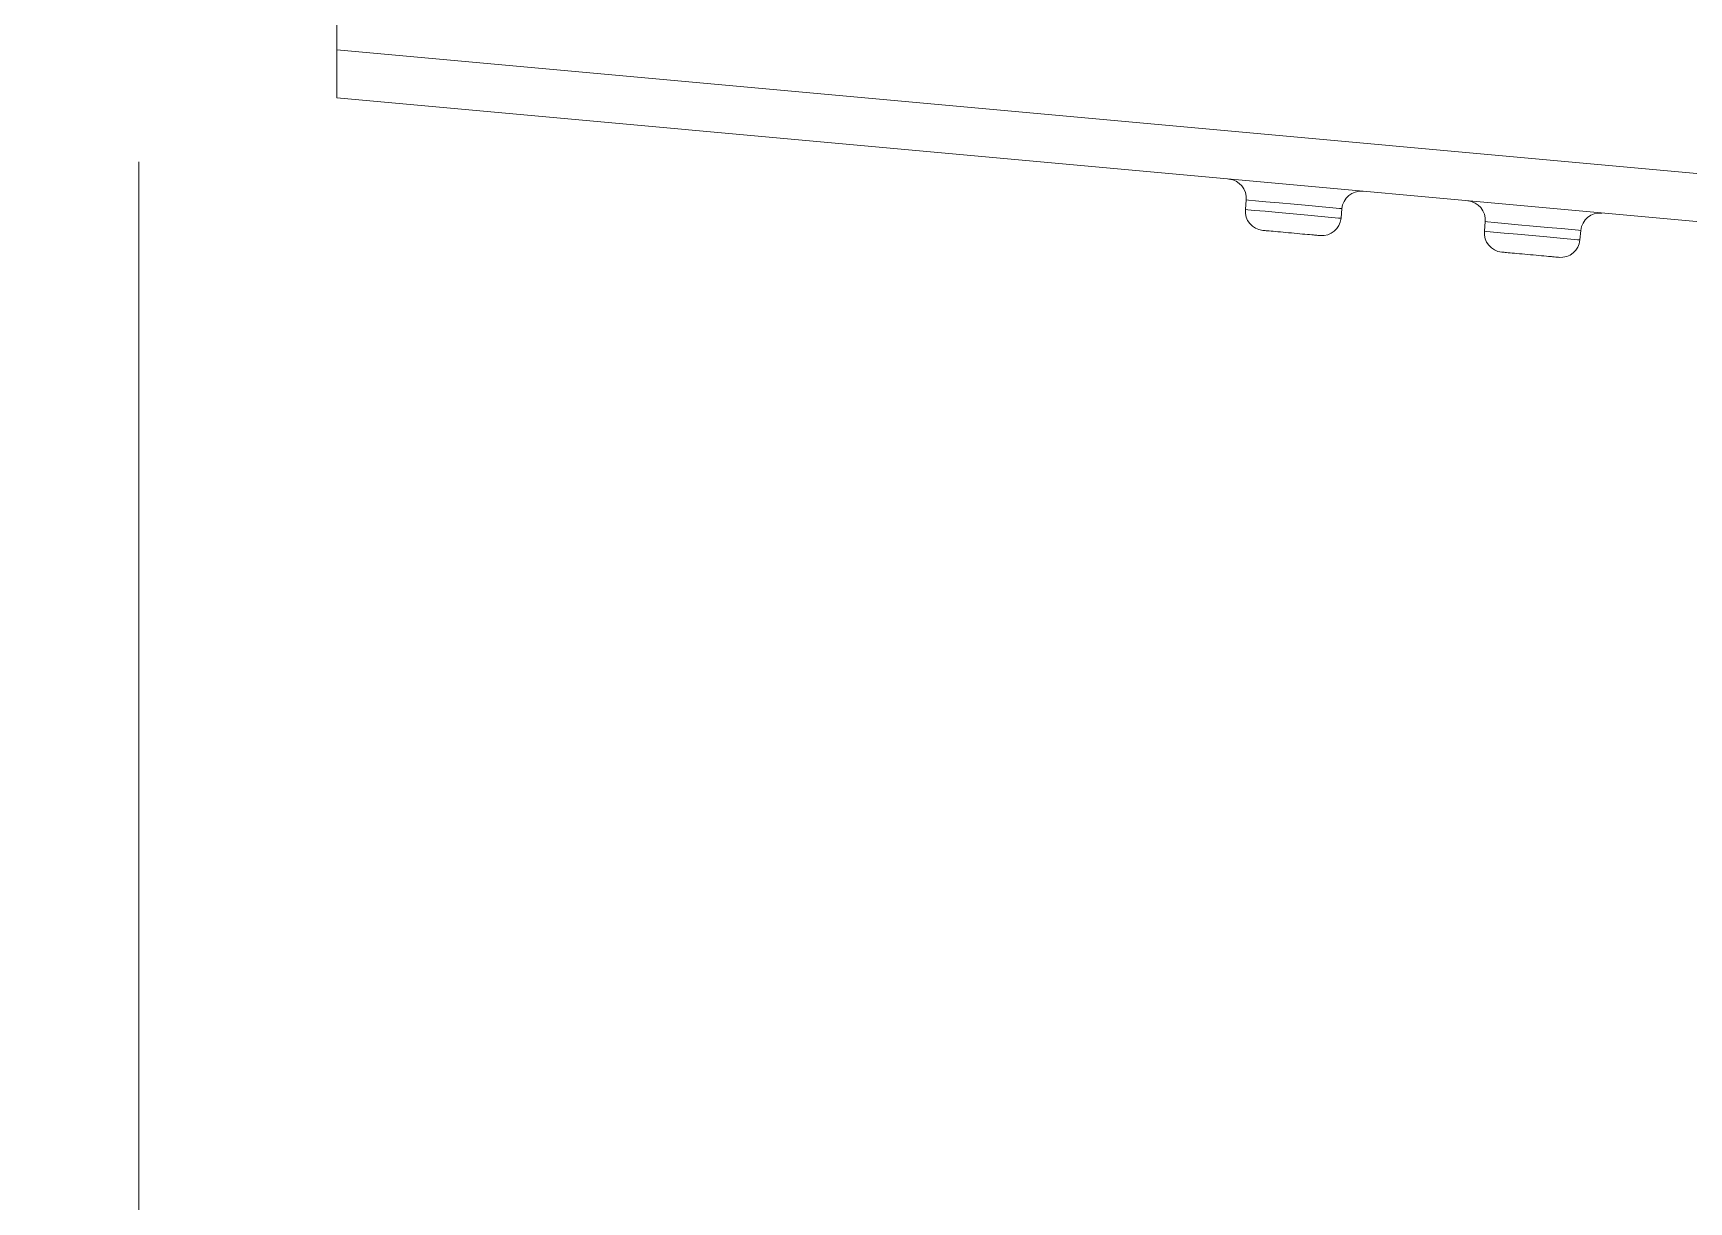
# Model space of a CAD drawing. Header units: inches. Extents: x 0.54 to 10.46, y 0.74 to 7.76.
# Drawn here: x 1.4181 to 1.7225, y 4.717 to 4.9319 of the extents above; entities that cross this region are included whole.
import ezdxf

# ---------------------------------------------------------------- set-up
doc = ezdxf.new("R2010")
doc.units = ezdxf.units.IN
doc.header["$MEASUREMENT"] = 0
doc.layers.add('BG', color=7, linetype='Continuous')
doc.layers.add('MCG-INT-4FT', color=7, linetype='Continuous')

# ---------------------------------------------------------------- blocks, each defined once
blk = doc.blocks.new('block 2')
at = {"layer": 'BG', "true_color": 0xffffff}
h = blk.add_hatch(color=7, dxfattribs=at)
h.dxf.hatch_style = 2
edge = h.paths.add_edge_path()
edge.add_spline(control_points=[(10.29599, 0.90612), (10.29599, 0.90612), (0.87112, 0.90612), (0.87112, 0.90612), (0.87016, 0.90612), (0.86938, 0.90689), (0.86938, 0.90785), (0.86938, 0.90785), (0.86938, 7.59215), (0.86938, 7.59215), (0.86938, 7.59311), (0.87016, 7.59389), (0.87112, 7.59389), (0.87112, 7.59389), (10.29599, 7.59389), (10.29599, 7.59389), (10.29696, 7.59389), (10.29773, 7.59311), (10.29773, 7.59215), (10.29773, 7.59215), (10.29773, 0.90785), (10.29773, 0.90785), (10.29773, 0.90689), (10.29696, 0.90612), (10.29599, 0.90612)], knot_values=[0, 0, 0, 0, 1, 1, 1, 2, 2, 2, 3, 3, 3, 4, 4, 4, 5, 5, 5, 6, 6, 6, 7, 7, 7, 8, 8, 8, 8], degree=3, periodic=1)
h.paths.add_polyline_path([(0.87286, 0.90959), (10.29426, 0.90959), (10.29426, 7.59042), (0.87286, 7.59042)])
at = {"layer": 'BG', "lineweight": 0}
blk.add_open_spline([(10.29599, 0.90612), (10.29599, 0.90612), (0.87112, 0.90612), (0.87112, 0.90612), (0.87016, 0.90612), (0.86938, 0.90689), (0.86938, 0.90785), (0.86938, 0.90785), (0.86938, 7.59215), (0.86938, 7.59215), (0.86938, 7.59311), (0.87016, 7.59389), (0.87112, 7.59389), (0.87112, 7.59389), (10.29599, 7.59389), (10.29599, 7.59389), (10.29696, 7.59389), (10.29773, 7.59311), (10.29773, 7.59215), (10.29773, 7.59215), (10.29773, 0.90785), (10.29773, 0.90785), (10.29773, 0.90689), (10.29696, 0.90612), (10.29599, 0.90612)], degree=3, knots=[0, 0, 0, 0, 1, 1, 1, 2, 2, 2, 3, 3, 3, 4, 4, 4, 5, 5, 5, 6, 6, 6, 7, 7, 7, 8, 8, 8, 8], dxfattribs=at)
blk = doc.blocks.new('block 62')
at = {"layer": 'BG', "true_color": 0xffffff}
h = blk.add_hatch(color=7, dxfattribs=at)
h.dxf.hatch_style = 2
edge = h.paths.add_edge_path()
edge.add_spline(control_points=[(10.46309, 0.739), (10.46309, 0.739), (0.53691, 0.739), (0.53691, 0.739), (0.53595, 0.739), (0.53517, 0.73978), (0.53517, 0.74074), (0.53517, 0.74074), (0.53517, 7.75926), (0.53517, 7.75926), (0.53517, 7.76022), (0.53595, 7.761), (0.53691, 7.761), (0.53691, 7.761), (10.46309, 7.761), (10.46309, 7.761), (10.46406, 7.761), (10.46483, 7.76022), (10.46483, 7.75926), (10.46483, 7.75926), (10.46483, 0.74074), (10.46483, 0.74074), (10.46483, 0.73978), (10.46406, 0.739), (10.46309, 0.739)], knot_values=[0, 0, 0, 0, 1, 1, 1, 2, 2, 2, 3, 3, 3, 4, 4, 4, 5, 5, 5, 6, 6, 6, 7, 7, 7, 8, 8, 8, 8], degree=3, periodic=1)
h.paths.add_polyline_path([(0.53864, 0.74248), (10.46136, 0.74248), (10.46136, 7.75752), (0.53864, 7.75752)])
at = {"layer": 'BG', "lineweight": 0}
blk.add_open_spline([(10.46309, 0.739), (10.46309, 0.739), (0.53691, 0.739), (0.53691, 0.739), (0.53595, 0.739), (0.53517, 0.73978), (0.53517, 0.74074), (0.53517, 0.74074), (0.53517, 7.75926), (0.53517, 7.75926), (0.53517, 7.76022), (0.53595, 7.761), (0.53691, 7.761), (0.53691, 7.761), (10.46309, 7.761), (10.46309, 7.761), (10.46406, 7.761), (10.46483, 7.76022), (10.46483, 7.75926), (10.46483, 7.75926), (10.46483, 0.74074), (10.46483, 0.74074), (10.46483, 0.73978), (10.46406, 0.739), (10.46309, 0.739)], degree=3, knots=[0, 0, 0, 0, 1, 1, 1, 2, 2, 2, 3, 3, 3, 4, 4, 4, 5, 5, 5, 6, 6, 6, 7, 7, 7, 8, 8, 8, 8], dxfattribs=at)
blk = doc.blocks.new('block 1221')
at = {"layer": 'MCG-INT-4FT', "color": 7, "lineweight": 5, "true_color": 0xffffff}
blk.add_lwpolyline([(1.4739, 4.92881), (1.86147, 4.89357)], dxfattribs=at)
blk = doc.blocks.new('block 1225')
at = {"layer": 'MCG-INT-4FT', "color": 7, "lineweight": 5, "true_color": 0xffffff}
blk.add_lwpolyline([(1.4739, 4.92881), (1.4739, 5.10348)], dxfattribs=at)
blk = doc.blocks.new('block 1232')
at = {"layer": 'MCG-INT-4FT', "color": 7, "lineweight": 5, "true_color": 0xffffff}
blk.add_lwpolyline([(1.4739, 4.91995), (1.4739, 4.92881)], dxfattribs=at)
blk = doc.blocks.new('block 1233')
at = {"layer": 'MCG-INT-4FT', "color": 7, "lineweight": 5, "true_color": 0xffffff}
blk.add_lwpolyline([(1.4739, 4.91995), (1.86067, 4.88479)], dxfattribs=at)
blk = doc.blocks.new('block 1289')
at = {"layer": 'MCG-INT-4FT', "color": 7, "lineweight": 5, "true_color": 0xffffff}
blk.add_open_spline([(1.70648, 4.8988), (1.70454, 4.89898), (1.70282, 4.89755), (1.70264, 4.89561)], degree=3, dxfattribs=at)
blk = doc.blocks.new('block 1290')
at = {"layer": 'MCG-INT-4FT', "color": 7, "lineweight": 5, "true_color": 0xffffff}
blk.add_open_spline([(1.68507, 4.89721), (1.68524, 4.89915), (1.68381, 4.90086), (1.68187, 4.90104)], degree=3, dxfattribs=at)
blk = doc.blocks.new('block 1291')
at = {"layer": 'MCG-INT-4FT', "color": 7, "lineweight": 5, "true_color": 0xffffff}
blk.add_lwpolyline([(1.68507, 4.89721), (1.6855, 4.89717), (1.68675, 4.89705), (1.68869, 4.89688), (1.69114, 4.89665), (1.69386, 4.89641), (1.69657, 4.89616), (1.69902, 4.89594), (1.70097, 4.89576), (1.70221, 4.89565), (1.70264, 4.89561)], dxfattribs=at)
blk = doc.blocks.new('block 1296')
at = {"layer": 'MCG-INT-4FT', "color": 7, "lineweight": 5, "true_color": 0xffffff}
blk.add_lwpolyline([(1.70248, 4.89385), (1.70205, 4.89389), (1.70081, 4.894), (1.69886, 4.89418), (1.69641, 4.8944), (1.6937, 4.89465), (1.69098, 4.8949), (1.68853, 4.89512), (1.68659, 4.8953), (1.68534, 4.89541), (1.68491, 4.89545)], dxfattribs=at)
blk = doc.blocks.new('block 1297')
at = {"layer": 'MCG-INT-4FT', "color": 7, "lineweight": 5, "true_color": 0xffffff}
blk.add_open_spline([(1.68491, 4.89545), (1.68473, 4.89351), (1.68616, 4.89179), (1.6881, 4.89161)], degree=3, dxfattribs=at)
blk = doc.blocks.new('block 1298')
at = {"layer": 'MCG-INT-4FT', "color": 7, "lineweight": 5, "true_color": 0xffffff}
blk.add_open_spline([(1.69865, 4.89065), (1.69857, 4.89066), (1.69849, 4.89067), (1.69823, 4.89069), (1.69811, 4.8907), (1.69794, 4.89072), (1.69776, 4.89074), (1.69756, 4.89075), (1.69735, 4.89077), (1.6971, 4.89079), (1.69662, 4.89084), (1.69603, 4.89089), (1.69539, 4.89095), (1.69476, 4.89101), (1.69407, 4.89107), (1.69338, 4.89113), (1.69269, 4.8912), (1.69199, 4.89126), (1.69136, 4.89132), (1.69072, 4.89138), (1.69014, 4.89143), (1.68965, 4.89147), (1.68916, 4.89152), (1.68876, 4.89155), (1.68852, 4.89158), (1.68827, 4.8916), (1.68819, 4.89161), (1.6881, 4.89161)], degree=3, knots=[0, 0, 0, 0, 1, 1, 1, 2, 2, 2, 3, 3, 3, 4, 4, 4, 5, 5, 5, 6, 6, 6, 7, 7, 7, 8, 8, 8, 9, 9, 9, 9], dxfattribs=at)
blk = doc.blocks.new('block 1299')
at = {"layer": 'MCG-INT-4FT', "color": 7, "lineweight": 5, "true_color": 0xffffff}
blk.add_open_spline([(1.69865, 4.89065), (1.70059, 4.89048), (1.70231, 4.89191), (1.70248, 4.89385)], degree=3, dxfattribs=at)
blk = doc.blocks.new('block 1300')
at = {"layer": 'MCG-INT-4FT', "color": 7, "lineweight": 5, "true_color": 0xffffff}
blk.add_lwpolyline([(1.68507, 4.89721), (1.68491, 4.89545)], dxfattribs=at)
blk = doc.blocks.new('block 1301')
at = {"layer": 'MCG-INT-4FT', "color": 7, "lineweight": 5, "true_color": 0xffffff}
blk.add_lwpolyline([(1.70248, 4.89385), (1.70264, 4.89561)], dxfattribs=at)
blk = doc.blocks.new('block 1303')
at = {"layer": 'MCG-INT-4FT', "color": 7, "lineweight": 5, "true_color": 0xffffff}
blk.add_open_spline([(1.66254, 4.9028), (1.6606, 4.90297), (1.65888, 4.90154), (1.6587, 4.8996)], degree=3, dxfattribs=at)
blk = doc.blocks.new('block 1304')
at = {"layer": 'MCG-INT-4FT', "color": 7, "lineweight": 5, "true_color": 0xffffff}
blk.add_open_spline([(1.64113, 4.9012), (1.64131, 4.90314), (1.63988, 4.90486), (1.63793, 4.90503)], degree=3, dxfattribs=at)
blk = doc.blocks.new('block 1305')
at = {"layer": 'MCG-INT-4FT', "color": 7, "lineweight": 5, "true_color": 0xffffff}
blk.add_lwpolyline([(1.64113, 4.9012), (1.64156, 4.90116), (1.64281, 4.90105), (1.64475, 4.90087), (1.6472, 4.90065), (1.64992, 4.9004), (1.65263, 4.90015), (1.65508, 4.89993), (1.65703, 4.89975), (1.65827, 4.89964), (1.6587, 4.8996)], dxfattribs=at)
blk = doc.blocks.new('block 1306')
at = {"layer": 'MCG-INT-4FT', "color": 7, "lineweight": 5, "true_color": 0xffffff}
blk.add_lwpolyline([(1.65855, 4.89784), (1.65811, 4.89788), (1.65687, 4.898), (1.65492, 4.89817), (1.65247, 4.8984), (1.64976, 4.89864), (1.64704, 4.89889), (1.64459, 4.89911), (1.64265, 4.89929), (1.6414, 4.8994), (1.64097, 4.89944)], dxfattribs=at)
blk = doc.blocks.new('block 1307')
at = {"layer": 'MCG-INT-4FT', "color": 7, "lineweight": 5, "true_color": 0xffffff}
blk.add_open_spline([(1.64097, 4.89944), (1.64079, 4.8975), (1.64222, 4.89578), (1.64417, 4.89561)], degree=3, dxfattribs=at)
blk = doc.blocks.new('block 1308')
at = {"layer": 'MCG-INT-4FT', "color": 7, "lineweight": 5, "true_color": 0xffffff}
blk.add_open_spline([(1.65471, 4.89465), (1.65463, 4.89466), (1.65455, 4.89466), (1.65429, 4.89469), (1.65417, 4.8947), (1.65401, 4.89471), (1.65382, 4.89473), (1.65363, 4.89475), (1.65341, 4.89477), (1.65317, 4.89479), (1.65268, 4.89483), (1.65209, 4.89489), (1.65146, 4.89494), (1.65082, 4.895), (1.65013, 4.89507), (1.64944, 4.89513), (1.64875, 4.89519), (1.64806, 4.89525), (1.64742, 4.89531), (1.64678, 4.89537), (1.6462, 4.89542), (1.64571, 4.89547), (1.64522, 4.89551), (1.64483, 4.89555), (1.64458, 4.89557), (1.64433, 4.89559), (1.64425, 4.8956), (1.64417, 4.89561)], degree=3, knots=[0, 0, 0, 0, 1, 1, 1, 2, 2, 2, 3, 3, 3, 4, 4, 4, 5, 5, 5, 6, 6, 6, 7, 7, 7, 8, 8, 8, 9, 9, 9, 9], dxfattribs=at)
blk = doc.blocks.new('block 1309')
at = {"layer": 'MCG-INT-4FT', "color": 7, "lineweight": 5, "true_color": 0xffffff}
blk.add_open_spline([(1.65471, 4.89465), (1.65665, 4.89447), (1.65837, 4.8959), (1.65855, 4.89784)], degree=3, dxfattribs=at)
blk = doc.blocks.new('block 1310')
at = {"layer": 'MCG-INT-4FT', "color": 7, "lineweight": 5, "true_color": 0xffffff}
blk.add_lwpolyline([(1.64113, 4.9012), (1.64097, 4.89944)], dxfattribs=at)
blk = doc.blocks.new('block 1311')
at = {"layer": 'MCG-INT-4FT', "color": 7, "lineweight": 5, "true_color": 0xffffff}
blk.add_lwpolyline([(1.65855, 4.89784), (1.6587, 4.8996)], dxfattribs=at)
blk = doc.blocks.new('block 2015')
at = {"layer": 'MCG-INT-4FT', "color": 179, "lineweight": 5, "true_color": 0x231f20}
blk.add_lwpolyline([(1.43753, 4.90823), (1.43753, 3.7607)], dxfattribs=at)

msp = doc.modelspace()

# ---------------------------------------------------------------- block references
at = {"layer": 'BG'}
for name in ['block 62', 'block 2']:
    msp.add_blockref(name, (0, 0), dxfattribs=at)
at = {"layer": 'MCG-INT-4FT'}
for name in ['block 1225', 'block 1221', 'block 1232', 'block 1233', 'block 2015', 'block 1304', 'block 1310', 'block 1305', 'block 1303', 'block 1307', 'block 1306', 'block 1311', 'block 1290', 'block 1289', 'block 1308', 'block 1309', 'block 1297', 'block 1300', 'block 1296', 'block 1291', 'block 1301', 'block 1299', 'block 1298']:
    msp.add_blockref(name, (0, 0), dxfattribs=at)

doc.saveas('drawing.dxf')
